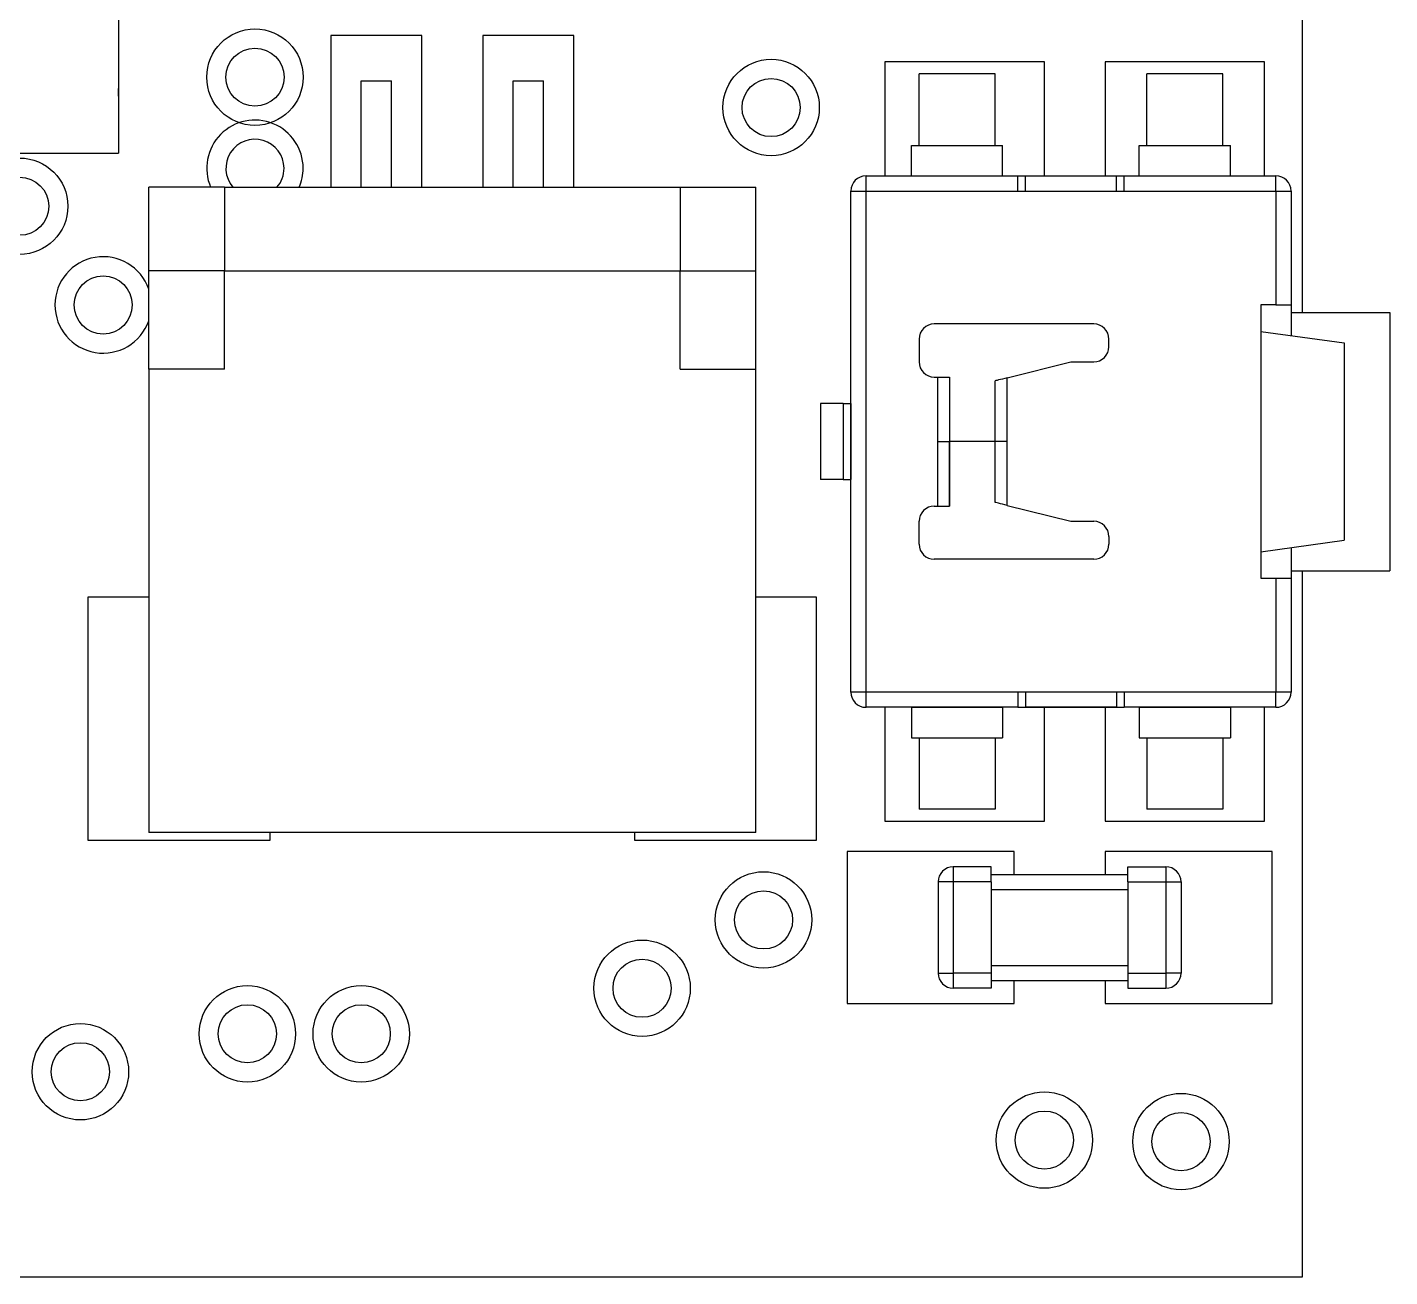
# Model space of a CAD drawing. Extents: x 87.1 to 184.1, y 90 to 128.
# Drawn here: x 109.54 to 118.52, y 95.44 to 103.66 of the extents above; entities that cross this region are included whole.
import ezdxf

# ---------------------------------------------------------------- set-up
doc = ezdxf.new("R2010")
doc.units = 0
doc.layers.add('View005', color=7, linetype='CONTINUOUS')

msp = doc.modelspace()

# ---------------------------------------------------------------- linework, layer by layer
at = {"layer": 'View005'}
for p, q in [((117.942, 101.785), (117.942, 107.085)), ((110.142, 104.135), (110.142, 102.835)), ((110.142, 104.135), (110.142, 102.835)), ((112.142, 103.61), (111.542, 103.61)), ((111.542, 103.61), (111.542, 102.61)), ((112.142, 103.61), (111.542, 103.61)), ((111.542, 103.61), (111.542, 102.61)), ((112.142, 102.61), (112.142, 103.61)), ((112.142, 102.61), (112.142, 103.61)), ((113.142, 103.61), (112.542, 103.61)), ((112.542, 103.61), (112.542, 102.61)), ((113.142, 103.61), (112.542, 103.61)), ((112.542, 103.61), (112.542, 102.61)), ((113.142, 102.61), (113.142, 103.61)), ((113.142, 102.61), (113.142, 103.61)), ((116.242, 103.435), (115.192, 103.435)), ((115.192, 103.435), (115.192, 102.685)), ((116.242, 103.435), (115.192, 103.435)), ((115.192, 103.435), (115.192, 102.685)), ((116.242, 102.685), (116.242, 103.435)), ((116.242, 102.685), (116.242, 103.435)), ((117.692, 103.435), (116.642, 103.435)), ((116.642, 103.435), (116.642, 102.685)), ((117.692, 103.435), (116.642, 103.435)), ((116.642, 103.435), (116.642, 102.685)), ((117.692, 102.685), (117.692, 103.435)), ((117.692, 102.685), (117.692, 103.435)), ((111.742, 103.31), (111.942, 103.31)), ((111.742, 102.61), (111.742, 103.31)), ((111.742, 103.31), (111.942, 103.31)), ((111.742, 102.61), (111.742, 103.31)), ((111.942, 102.61), (111.942, 103.31)), ((111.942, 102.61), (111.942, 103.31)), ((112.742, 103.31), (112.942, 103.31)), ((112.742, 102.61), (112.742, 103.31)), ((112.742, 103.31), (112.942, 103.31)), ((112.742, 102.61), (112.742, 103.31)), ((112.942, 102.61), (112.942, 103.31)), ((112.942, 102.61), (112.942, 103.31)), ((115.917, 103.356), (115.417, 103.356)), ((115.417, 102.885), (115.417, 103.356)), ((115.917, 103.356), (115.417, 103.356)), ((115.417, 102.885), (115.417, 103.356)), ((115.917, 102.885), (115.917, 103.356)), ((115.917, 102.885), (115.917, 103.356)), ((117.417, 103.356), (116.917, 103.356)), ((116.917, 102.885), (116.917, 103.356)), ((117.417, 103.356), (116.917, 103.356)), ((116.917, 102.885), (116.917, 103.356)), ((117.417, 102.885), (117.417, 103.356)), ((117.417, 102.885), (117.417, 103.356)), ((115.367, 102.685), (115.367, 102.885)), ((115.367, 102.885), (115.417, 102.885)), ((115.367, 102.685), (115.367, 102.885)), ((115.367, 102.885), (115.417, 102.885)), ((115.417, 102.885), (115.917, 102.885)), ((115.417, 102.885), (115.917, 102.885)), ((115.917, 102.885), (115.967, 102.885)), ((115.917, 102.885), (115.967, 102.885)), ((115.967, 102.685), (115.967, 102.885)), ((115.967, 102.685), (115.967, 102.885)), ((116.867, 102.685), (116.867, 102.885)), ((116.867, 102.885), (116.917, 102.885)), ((116.867, 102.685), (116.867, 102.885)), ((116.867, 102.885), (116.917, 102.885)), ((116.917, 102.885), (117.417, 102.885)), ((116.917, 102.885), (117.417, 102.885)), ((117.417, 102.885), (117.467, 102.885)), ((117.417, 102.885), (117.467, 102.885)), ((117.467, 102.685), (117.467, 102.885)), ((117.467, 102.685), (117.467, 102.885)), ((99.9423, 102.835), (110.142, 102.835)), ((99.9423, 102.835), (110.142, 102.835)), ((115.067, 102.685), (116.067, 102.685)), ((115.067, 102.685), (116.067, 102.685)), ((116.067, 102.685), (116.117, 102.685)), ((116.067, 102.685), (116.117, 102.685)), ((116.117, 102.685), (116.717, 102.685)), ((116.117, 102.685), (116.717, 102.685)), ((116.717, 102.685), (116.767, 102.685)), ((116.717, 102.685), (116.767, 102.685)), ((116.767, 102.685), (117.767, 102.685)), ((116.767, 102.685), (117.767, 102.685)), ((110.342, 102.06), (110.342, 102.61)), ((110.842, 102.61), (110.342, 102.61)), ((110.342, 102.06), (110.342, 102.61)), ((110.842, 102.61), (110.342, 102.61)), ((110.842, 102.61), (113.842, 102.61)), ((110.842, 102.61), (110.842, 102.06)), ((110.842, 102.61), (113.842, 102.61)), ((110.842, 102.61), (110.842, 102.06)), ((113.842, 102.61), (114.342, 102.61)), ((113.842, 102.61), (113.842, 102.06)), ((113.842, 102.61), (114.342, 102.61)), ((113.842, 102.61), (113.842, 102.06)), ((114.342, 102.06), (114.342, 102.61)), ((114.342, 102.06), (114.342, 102.61)), ((114.967, 99.285), (114.967, 102.585)), ((114.967, 99.285), (114.967, 102.585)), ((115.067, 99.285), (115.067, 102.585)), ((115.067, 102.585), (116.067, 102.585)), ((115.067, 99.285), (115.067, 102.585)), ((115.067, 102.585), (116.067, 102.585)), ((116.067, 102.585), (116.117, 102.585)), ((116.067, 102.585), (116.117, 102.585)), ((116.117, 102.585), (116.717, 102.585)), ((116.117, 102.585), (116.717, 102.585)), ((116.717, 102.585), (116.767, 102.585)), ((116.717, 102.585), (116.767, 102.585)), ((116.767, 102.585), (117.767, 102.585)), ((116.767, 102.585), (117.767, 102.585)), ((117.767, 102.585), (117.767, 101.835)), ((117.767, 102.585), (117.767, 101.835)), ((117.867, 102.585), (117.867, 101.835)), ((117.867, 102.585), (117.867, 101.835)), ((110.342, 101.411), (110.342, 102.06)), ((110.842, 102.06), (110.342, 102.06)), ((110.342, 101.411), (110.342, 102.06)), ((110.842, 102.06), (110.342, 102.06)), ((110.842, 102.06), (113.842, 102.06)), ((110.842, 101.411), (110.842, 102.06)), ((110.842, 102.06), (113.842, 102.06)), ((110.842, 101.411), (110.842, 102.06)), ((113.842, 101.411), (113.842, 102.06)), ((113.842, 102.06), (114.342, 102.06)), ((113.842, 101.411), (113.842, 102.06)), ((113.842, 102.06), (114.342, 102.06)), ((114.342, 101.411), (114.342, 102.06)), ((114.342, 101.411), (114.342, 102.06)), ((117.767, 101.835), (117.667, 101.835)), ((117.667, 101.835), (117.667, 101.66)), ((117.767, 101.835), (117.667, 101.835)), ((117.667, 101.835), (117.667, 101.66)), ((117.867, 101.835), (117.867, 101.785)), ((117.867, 101.835), (117.867, 101.785)), ((117.867, 101.785), (118.517, 101.785)), ((117.867, 101.785), (118.517, 101.785)), ((117.867, 101.785), (117.867, 101.633)), ((117.867, 101.785), (117.867, 101.633)), ((118.517, 101.785), (118.517, 100.085)), ((118.517, 101.785), (118.517, 100.085)), ((115.617, 101.71), (115.517, 101.71)), ((115.617, 101.71), (115.517, 101.71)), ((116.567, 101.71), (115.617, 101.71)), ((116.567, 101.71), (115.617, 101.71)), ((115.417, 101.61), (115.417, 101.46)), ((115.417, 101.61), (115.417, 101.46)), ((116.667, 101.56), (116.667, 101.61)), ((116.667, 101.56), (116.667, 101.61)), ((117.667, 101.66), (118.217, 101.585)), ((117.667, 101.66), (118.217, 101.585)), ((117.667, 101.66), (117.667, 100.21)), ((117.667, 101.66), (117.667, 100.21)), ((118.217, 101.585), (118.217, 100.285)), ((118.217, 101.585), (118.217, 100.285)), ((115.997, 101.355), (116.417, 101.46)), ((115.997, 101.355), (116.417, 101.46)), ((116.417, 101.46), (116.567, 101.46)), ((116.417, 101.46), (116.567, 101.46)), ((110.842, 101.411), (110.342, 101.411)), ((110.342, 101.411), (110.342, 98.36)), ((110.842, 101.411), (110.342, 101.411)), ((110.342, 101.411), (110.342, 98.36)), ((113.842, 101.411), (114.342, 101.411)), ((113.842, 101.411), (114.342, 101.411)), ((114.342, 98.36), (114.342, 101.411)), ((114.342, 98.36), (114.342, 101.411)), ((115.517, 101.36), (115.537, 101.36)), ((115.517, 101.36), (115.537, 101.36)), ((115.537, 101.36), (115.537, 100.935)), ((115.537, 101.36), (115.537, 100.935)), ((115.617, 101.36), (115.617, 100.935)), ((115.617, 101.36), (115.617, 100.935)), ((115.617, 101.36), (115.617, 100.935)), ((115.617, 101.36), (115.617, 100.935)), ((115.917, 100.935), (115.917, 101.335)), ((115.917, 100.935), (115.917, 101.335)), ((115.997, 100.935), (115.997, 101.355)), ((115.997, 100.935), (115.997, 101.355)), ((114.767, 101.185), (114.767, 100.685)), ((114.767, 101.185), (114.767, 100.685)), ((114.917, 101.185), (114.967, 101.185)), ((114.917, 101.185), (114.967, 101.185)), ((114.917, 101.185), (114.917, 100.685)), ((114.917, 101.185), (114.917, 100.685)), ((114.967, 101.185), (114.967, 100.685)), ((114.967, 101.185), (114.967, 100.685)), ((115.537, 100.935), (115.537, 100.51)), ((115.537, 100.935), (115.537, 100.51)), ((115.617, 100.935), (115.617, 100.51)), ((115.617, 100.51), (115.617, 100.935)), ((115.617, 100.935), (115.617, 100.51)), ((115.617, 100.51), (115.617, 100.935)), ((115.917, 100.935), (115.617, 100.935)), ((115.917, 100.935), (115.617, 100.935)), ((115.917, 100.535), (115.917, 100.935)), ((115.917, 100.535), (115.917, 100.935)), ((115.997, 100.515), (115.997, 100.935)), ((115.997, 100.515), (115.997, 100.935)), ((114.917, 100.685), (114.967, 100.685)), ((114.917, 100.685), (114.967, 100.685)), ((115.517, 100.51), (115.537, 100.51)), ((115.517, 100.51), (115.537, 100.51)), ((115.997, 100.515), (116.417, 100.41)), ((115.997, 100.515), (116.417, 100.41)), ((115.417, 100.26), (115.417, 100.41)), ((115.417, 100.26), (115.417, 100.41)), ((116.417, 100.41), (116.567, 100.41)), ((116.417, 100.41), (116.567, 100.41)), ((116.667, 100.31), (116.667, 100.26)), ((116.667, 100.31), (116.667, 100.26)), ((117.667, 100.21), (118.217, 100.285)), ((117.667, 100.21), (118.217, 100.285)), ((117.667, 100.21), (117.667, 100.035)), ((117.667, 100.21), (117.667, 100.035)), ((117.867, 100.237), (117.867, 100.085)), ((117.867, 100.237), (117.867, 100.085)), ((115.617, 100.16), (115.517, 100.16)), ((115.617, 100.16), (115.517, 100.16)), ((116.567, 100.16), (115.617, 100.16)), ((116.567, 100.16), (115.617, 100.16)), ((117.867, 100.085), (117.867, 100.035)), ((117.867, 100.085), (118.517, 100.085)), ((117.867, 100.085), (117.867, 100.035)), ((117.867, 100.085), (118.517, 100.085)), ((117.942, 95.435), (117.942, 100.085)), ((117.667, 100.035), (117.767, 100.035)), ((117.667, 100.035), (117.767, 100.035)), ((117.767, 100.035), (117.767, 99.285)), ((117.767, 100.035), (117.767, 99.285)), ((117.867, 100.035), (117.867, 99.285)), ((117.867, 100.035), (117.867, 99.285)), ((110.342, 99.91), (109.942, 99.91)), ((109.942, 99.91), (109.942, 98.31)), ((110.342, 99.91), (109.942, 99.91)), ((109.942, 99.91), (109.942, 98.31)), ((114.742, 99.91), (114.342, 99.91)), ((114.742, 99.91), (114.342, 99.91)), ((114.742, 98.31), (114.742, 99.91)), ((114.742, 98.31), (114.742, 99.91)), ((116.067, 99.285), (115.067, 99.285)), ((116.067, 99.285), (115.067, 99.285)), ((116.117, 99.285), (116.067, 99.285)), ((116.117, 99.285), (116.067, 99.285)), ((116.717, 99.285), (116.117, 99.285)), ((116.717, 99.285), (116.117, 99.285)), ((116.767, 99.285), (116.717, 99.285)), ((116.767, 99.285), (116.717, 99.285)), ((117.767, 99.285), (116.767, 99.285)), ((117.767, 99.285), (116.767, 99.285)), ((116.067, 99.185), (115.067, 99.185)), ((116.067, 99.185), (115.067, 99.185)), ((115.192, 99.185), (115.192, 98.435)), ((115.192, 99.185), (115.192, 98.435)), ((115.367, 99.185), (115.967, 99.185)), ((115.367, 99.185), (115.367, 98.985)), ((115.367, 99.185), (115.967, 99.185)), ((115.367, 99.185), (115.367, 98.985)), ((115.967, 99.185), (115.967, 98.985)), ((115.967, 99.185), (115.967, 98.985)), ((116.067, 99.185), (116.767, 99.185)), ((116.067, 99.185), (116.767, 99.185)), ((116.717, 99.185), (116.117, 99.185)), ((116.717, 99.185), (116.117, 99.185)), ((116.242, 98.435), (116.242, 99.185)), ((116.242, 98.435), (116.242, 99.185)), ((116.642, 99.185), (116.642, 98.435)), ((116.642, 99.185), (116.642, 98.435)), ((117.767, 99.185), (116.767, 99.185)), ((117.767, 99.185), (116.767, 99.185)), ((116.867, 99.185), (117.467, 99.185)), ((116.867, 99.185), (116.867, 98.985)), ((116.867, 99.185), (117.467, 99.185)), ((116.867, 99.185), (116.867, 98.985)), ((117.467, 99.185), (117.467, 98.985)), ((117.467, 99.185), (117.467, 98.985)), ((117.692, 98.435), (117.692, 99.185)), ((117.692, 98.435), (117.692, 99.185)), ((115.367, 98.985), (115.417, 98.985)), ((115.367, 98.985), (115.417, 98.985)), ((115.417, 98.985), (115.417, 98.5136)), ((115.417, 98.985), (115.417, 98.5136)), ((115.417, 98.985), (115.917, 98.985)), ((115.417, 98.985), (115.917, 98.985)), ((115.917, 98.985), (115.967, 98.985)), ((115.917, 98.985), (115.917, 98.5136)), ((115.917, 98.985), (115.967, 98.985)), ((115.917, 98.985), (115.917, 98.5136)), ((116.867, 98.985), (116.917, 98.985)), ((116.867, 98.985), (116.917, 98.985)), ((116.917, 98.985), (116.917, 98.5136)), ((116.917, 98.985), (116.917, 98.5136)), ((116.917, 98.985), (117.417, 98.985)), ((116.917, 98.985), (117.417, 98.985)), ((117.417, 98.985), (117.467, 98.985)), ((117.417, 98.985), (117.417, 98.5136)), ((117.417, 98.985), (117.467, 98.985)), ((117.417, 98.985), (117.417, 98.5136)), ((115.917, 98.5136), (115.417, 98.5136)), ((115.917, 98.5136), (115.417, 98.5136)), ((117.417, 98.5136), (116.917, 98.5136)), ((117.417, 98.5136), (116.917, 98.5136)), ((115.192, 98.435), (116.242, 98.435)), ((115.192, 98.435), (116.242, 98.435)), ((116.642, 98.435), (117.692, 98.435)), ((116.642, 98.435), (117.692, 98.435)), ((109.942, 98.31), (111.142, 98.31)), ((109.942, 98.31), (111.142, 98.31)), ((114.342, 98.36), (110.342, 98.36)), ((114.342, 98.36), (110.342, 98.36)), ((111.142, 98.31), (111.142, 98.36)), ((111.142, 98.31), (111.142, 98.36)), ((113.542, 98.36), (113.542, 98.31)), ((113.542, 98.36), (113.542, 98.31)), ((113.542, 98.31), (114.742, 98.31)), ((113.542, 98.31), (114.742, 98.31)), ((116.042, 98.235), (114.942, 98.235)), ((114.942, 98.235), (114.942, 97.235)), ((116.042, 98.235), (114.942, 98.235)), ((114.942, 98.235), (114.942, 97.235)), ((116.042, 98.085), (116.042, 98.235)), ((116.042, 98.085), (116.042, 98.235)), ((117.742, 98.235), (116.642, 98.235)), ((116.642, 98.235), (116.642, 98.085)), ((117.742, 98.235), (116.642, 98.235)), ((116.642, 98.235), (116.642, 98.085)), ((117.742, 97.235), (117.742, 98.235)), ((117.742, 97.235), (117.742, 98.235)), ((115.892, 98.135), (115.642, 98.135)), ((115.892, 98.135), (115.642, 98.135)), ((115.892, 98.135), (115.642, 98.135)), ((115.892, 98.135), (115.642, 98.135)), ((115.892, 98.135), (115.642, 98.135)), ((115.892, 98.135), (115.642, 98.135)), ((116.792, 98.135), (117.042, 98.135)), ((116.792, 98.135), (117.042, 98.135)), ((116.792, 98.135), (117.042, 98.135)), ((116.792, 98.135), (117.042, 98.135)), ((116.792, 98.135), (117.042, 98.135)), ((116.792, 98.135), (117.042, 98.135)), ((116.792, 98.135), (117.042, 98.135)), ((116.792, 98.135), (117.042, 98.135)), ((116.792, 98.135), (117.042, 98.135)), ((116.792, 98.135), (117.042, 98.135)), ((116.792, 98.135), (117.042, 98.135)), ((116.792, 98.135), (117.042, 98.135)), ((115.542, 98.035), (115.542, 97.435)), ((115.542, 98.035), (115.542, 97.435)), ((115.542, 98.035), (115.542, 97.435)), ((115.542, 98.035), (115.542, 97.435)), ((115.542, 98.035), (115.542, 97.435)), ((115.542, 98.035), (115.542, 97.435)), ((115.892, 98.035), (115.642, 98.035)), ((115.642, 98.035), (115.642, 97.435)), ((115.892, 98.035), (115.642, 98.035)), ((115.642, 98.035), (115.642, 97.435)), ((115.892, 98.035), (115.642, 98.035)), ((115.642, 98.035), (115.642, 97.435)), ((115.892, 98.035), (115.642, 98.035)), ((115.642, 98.035), (115.642, 97.435)), ((115.892, 98.035), (115.642, 98.035)), ((115.642, 98.035), (115.642, 97.435)), ((115.892, 98.035), (115.642, 98.035)), ((115.642, 98.035), (115.642, 97.435)), ((115.892, 98.085), (116.792, 98.085)), ((115.892, 98.085), (116.792, 98.085)), ((115.892, 98.035), (115.892, 97.435)), ((115.892, 98.035), (115.892, 97.435)), ((115.892, 98.035), (115.892, 97.435)), ((115.892, 98.035), (115.892, 97.435)), ((115.892, 98.035), (115.892, 97.435)), ((115.892, 98.035), (115.892, 97.435)), ((116.792, 98.035), (116.792, 97.435)), ((116.792, 98.035), (116.792, 97.435)), ((116.792, 98.035), (116.792, 97.435)), ((116.792, 98.035), (117.042, 98.035)), ((116.792, 98.035), (116.792, 97.435)), ((116.792, 98.035), (117.042, 98.035)), ((116.792, 98.035), (116.792, 97.435)), ((116.792, 98.035), (117.042, 98.035)), ((116.792, 98.035), (116.792, 97.435)), ((116.792, 98.035), (117.042, 98.035)), ((116.792, 98.035), (117.042, 98.035)), ((116.792, 98.035), (117.042, 98.035)), ((117.042, 98.035), (117.042, 97.435)), ((117.042, 98.035), (117.042, 97.435)), ((117.042, 98.035), (117.042, 97.435)), ((117.042, 98.035), (117.042, 97.435)), ((117.042, 98.035), (117.042, 97.435)), ((117.042, 98.035), (117.042, 97.435)), ((117.142, 98.035), (117.142, 97.435)), ((117.142, 98.035), (117.142, 97.435)), ((117.142, 98.035), (117.142, 97.435)), ((117.142, 98.035), (117.142, 97.435)), ((117.142, 98.035), (117.142, 97.435)), ((117.142, 98.035), (117.142, 97.435)), ((115.892, 97.985), (116.792, 97.985)), ((115.892, 97.985), (116.792, 97.985)), ((115.892, 97.485), (116.792, 97.485)), ((115.892, 97.485), (116.792, 97.485)), ((115.892, 97.435), (115.642, 97.435)), ((115.892, 97.435), (115.642, 97.435)), ((115.892, 97.435), (115.642, 97.435)), ((115.892, 97.435), (115.642, 97.435)), ((115.892, 97.435), (115.642, 97.435)), ((115.892, 97.435), (115.642, 97.435)), ((115.892, 97.385), (116.792, 97.385)), ((115.892, 97.385), (116.792, 97.385)), ((116.042, 97.235), (116.042, 97.385)), ((116.042, 97.235), (116.042, 97.385)), ((116.642, 97.385), (116.642, 97.235)), ((116.642, 97.385), (116.642, 97.235)), ((116.792, 97.435), (117.042, 97.435)), ((116.792, 97.435), (117.042, 97.435)), ((116.792, 97.435), (117.042, 97.435)), ((116.792, 97.435), (117.042, 97.435)), ((116.792, 97.435), (117.042, 97.435)), ((116.792, 97.435), (117.042, 97.435)), ((115.892, 97.335), (115.642, 97.335)), ((115.892, 97.335), (115.642, 97.335)), ((115.892, 97.335), (115.642, 97.335)), ((115.892, 97.335), (115.642, 97.335)), ((115.892, 97.335), (115.642, 97.335)), ((115.892, 97.335), (115.642, 97.335)), ((116.792, 97.335), (117.042, 97.335)), ((116.792, 97.335), (117.042, 97.335)), ((116.792, 97.335), (117.042, 97.335)), ((116.792, 97.335), (117.042, 97.335)), ((116.792, 97.335), (117.042, 97.335)), ((116.792, 97.335), (117.042, 97.335)), ((116.792, 97.335), (117.042, 97.335)), ((116.792, 97.335), (117.042, 97.335)), ((116.792, 97.335), (117.042, 97.335)), ((116.792, 97.335), (117.042, 97.335)), ((116.792, 97.335), (117.042, 97.335)), ((116.792, 97.335), (117.042, 97.335)), ((114.942, 97.235), (116.042, 97.235)), ((114.942, 97.235), (116.042, 97.235)), ((116.642, 97.235), (117.742, 97.235)), ((116.642, 97.235), (117.742, 97.235)), ((102.892, 95.435), (117.942, 95.435))]:
    msp.add_line(p, q, dxfattribs=at)
for centre, radius in [((111.042, 103.335), 0.3175), ((111.042, 103.335), 0.3175), ((111.042, 103.335), 0.1915), ((111.042, 103.335), 0.1915), ((114.442, 103.135), 0.3175), ((114.442, 103.135), 0.3175), ((114.442, 103.135), 0.1915), ((114.442, 103.135), 0.1915), ((109.492, 102.485), 0.3175), ((109.492, 102.485), 0.3175), ((109.492, 102.485), 0.1915), ((109.492, 102.485), 0.1915), ((110.042, 101.835), 0.1915), ((110.042, 101.835), 0.1915), ((114.392, 97.785), 0.3175), ((114.392, 97.785), 0.3175), ((114.392, 97.785), 0.1915), ((114.392, 97.785), 0.1915), ((113.592, 97.335), 0.3175), ((113.592, 97.335), 0.3175), ((113.592, 97.335), 0.1915), ((113.592, 97.335), 0.1915), ((110.992, 97.035), 0.3175), ((110.992, 97.035), 0.3175), ((111.742, 97.035), 0.3175), ((111.742, 97.035), 0.3175), ((110.992, 97.035), 0.1915), ((110.992, 97.035), 0.1915), ((111.742, 97.035), 0.1915), ((111.742, 97.035), 0.1915), ((109.892, 96.785), 0.3175), ((109.892, 96.785), 0.3175), ((109.892, 96.785), 0.1915), ((109.892, 96.785), 0.1915), ((116.242, 96.335), 0.3175), ((116.242, 96.335), 0.3175), ((117.142, 96.325), 0.3175), ((117.142, 96.325), 0.3175), ((116.242, 96.335), 0.1915), ((116.242, 96.335), 0.1915), ((117.142, 96.325), 0.1915), ((117.142, 96.325), 0.1915)]:
    msp.add_circle(centre, radius, dxfattribs=at)
for centre, radius, start, end in [((109.842, 103.235), 0.301, 0, 4.6717), ((109.842, 103.235), 0.301, -4.6717, 0), ((111.042, 102.735), 0.3175, 0, -156.815), ((111.042, 102.735), 0.3175, 0, -156.815), ((111.042, 102.735), 0.1915, 0, -139.251), ((111.042, 102.735), 0.1915, 0, -139.251), ((111.042, 102.735), 0.1915, -40.7486, 0), ((111.042, 102.735), 0.1915, -40.7486, 0), ((111.042, 102.735), 0.3175, -23.185, 0), ((111.042, 102.735), 0.3175, -23.185, 0), ((115.067, 102.585), 0.1, 90, 180), ((115.067, 102.585), 0.1, 90, 180), ((117.767, 102.585), 0.1, 0, 90), ((117.767, 102.585), 0.1, 0, 90), ((110.042, 101.835), 0.3175, 19.1117, -19.1117), ((110.042, 101.835), 0.3175, 19.1117, -19.1117), ((115.517, 101.61), 0.1, 90, 180), ((115.517, 101.61), 0.1, 90, 180), ((116.567, 101.61), 0.1, 0, 90), ((116.567, 101.61), 0.1, 0, 90), ((116.567, 101.56), 0.1, -90, 0), ((116.567, 101.56), 0.1, -90, 0), ((115.517, 101.46), 0.1, 180, -90), ((115.517, 101.46), 0.1, 180, -90), ((115.517, 100.41), 0.1, 90, 180), ((115.517, 100.41), 0.1, 90, 180), ((116.567, 100.31), 0.1, 0, 90), ((116.567, 100.31), 0.1, 0, 90), ((115.517, 100.26), 0.1, 180, -90), ((115.517, 100.26), 0.1, 180, -90), ((116.567, 100.26), 0.1, -90, 0), ((116.567, 100.26), 0.1, -90, 0), ((115.067, 99.285), 0.1, 180, -90), ((115.067, 99.285), 0.1, 180, -90), ((115.067, 99.285), 0.1, 180, -90), ((115.067, 99.285), 0.1, 180, -90), ((117.767, 99.285), 0.1, -90, 0), ((117.767, 99.285), 0.1, -90, 0), ((117.767, 99.285), 0.1, -90, 0), ((117.767, 99.285), 0.1, -90, 0), ((115.642, 98.035), 0.1, 90, 180), ((115.642, 98.035), 0.1, 90, 180), ((115.642, 98.035), 0.1, 90, 180), ((115.642, 98.035), 0.1, 90, 180), ((115.642, 98.035), 0.1, 90, -180), ((115.642, 98.035), 0.1, 90, -180), ((115.642, 98.035), 0.1, 90, -180), ((115.642, 98.035), 0.1, 90, -180), ((115.642, 98.035), 0.1, 90, 180), ((115.642, 98.035), 0.1, 90, 180), ((117.042, 98.035), 0.1, 0, 90), ((117.042, 98.035), 0.1, 0, 90), ((117.042, 98.035), 0.1, 0, 90), ((117.042, 98.035), 0.1, 0, 90), ((117.042, 98.035), 0.1, 0, 90), ((117.042, 98.035), 0.1, 0, 90), ((117.042, 98.035), 0.1, 0, 90), ((117.042, 98.035), 0.1, 0, 90), ((117.042, 98.035), 0.1, 0, 90), ((117.042, 98.035), 0.1, 0, 90), ((115.642, 97.435), 0.1, 180, -90), ((115.642, 97.435), 0.1, 180, -90), ((115.642, 97.435), 0.1, 180, -90), ((115.642, 97.435), 0.1, 180, -90), ((115.642, 97.435), 0.1, -180, -90), ((115.642, 97.435), 0.1, -180, -90), ((115.642, 97.435), 0.1, -180, -90), ((115.642, 97.435), 0.1, -180, -90), ((115.642, 97.435), 0.1, 180, -90), ((115.642, 97.435), 0.1, 180, -90), ((117.042, 97.435), 0.1, -90, 0), ((117.042, 97.435), 0.1, -90, 0), ((117.042, 97.435), 0.1, -90, 0), ((117.042, 97.435), 0.1, -90, 0), ((117.042, 97.435), 0.1, -90, 0), ((117.042, 97.435), 0.1, -90, 0)]:
    msp.add_arc(centre, radius, start, end, dxfattribs=at)
for points in [[(115.067, 102.585), (115.067, 102.638), (115.067, 102.686), (115.067, 102.685)], [(115.067, 102.585), (115.067, 102.638), (115.067, 102.686), (115.067, 102.685)], [(116.067, 102.585), (116.067, 102.638), (116.067, 102.686), (116.067, 102.685)], [(116.067, 102.585), (116.067, 102.638), (116.067, 102.686), (116.067, 102.685)], [(116.117, 102.585), (116.117, 102.638), (116.117, 102.686), (116.117, 102.685)], [(116.117, 102.585), (116.117, 102.638), (116.117, 102.686), (116.117, 102.685)], [(116.717, 102.585), (116.717, 102.638), (116.717, 102.686), (116.717, 102.685)], [(116.717, 102.585), (116.717, 102.638), (116.717, 102.686), (116.717, 102.685)], [(116.767, 102.585), (116.767, 102.638), (116.767, 102.686), (116.767, 102.685)], [(116.767, 102.585), (116.767, 102.638), (116.767, 102.686), (116.767, 102.685)], [(117.767, 102.585), (117.767, 102.638), (117.767, 102.686), (117.767, 102.685)], [(117.767, 102.585), (117.767, 102.638), (117.767, 102.686), (117.767, 102.685)], [(114.967, 102.585), (114.966, 102.585), (115.014, 102.585), (115.067, 102.585)], [(114.967, 102.585), (114.966, 102.585), (115.014, 102.585), (115.067, 102.585)], [(117.767, 102.585), (117.821, 102.585), (117.868, 102.585), (117.867, 102.585)], [(117.767, 102.585), (117.821, 102.585), (117.868, 102.585), (117.867, 102.585)], [(117.767, 101.835), (117.821, 101.835), (117.868, 101.835), (117.867, 101.835)], [(117.767, 101.835), (117.821, 101.835), (117.868, 101.835), (117.867, 101.835)], [(115.537, 101.36), (115.58, 101.36), (115.618, 101.36), (115.617, 101.36)], [(115.537, 101.36), (115.58, 101.36), (115.618, 101.36), (115.617, 101.36)], [(115.997, 101.355), (115.954, 101.344), (115.916, 101.335), (115.917, 101.335)], [(115.997, 101.355), (115.954, 101.344), (115.916, 101.335), (115.917, 101.335)], [(114.917, 101.185), (114.837, 101.185), (114.766, 101.185), (114.767, 101.185)], [(114.917, 101.185), (114.837, 101.185), (114.766, 101.185), (114.767, 101.185)], [(115.537, 100.935), (115.58, 100.935), (115.618, 100.935), (115.617, 100.935)], [(115.537, 100.935), (115.58, 100.935), (115.618, 100.935), (115.617, 100.935)], [(115.997, 100.935), (115.954, 100.935), (115.916, 100.935), (115.917, 100.935)], [(115.997, 100.935), (115.954, 100.935), (115.916, 100.935), (115.917, 100.935)], [(114.917, 100.685), (114.837, 100.685), (114.766, 100.685), (114.767, 100.685)], [(114.917, 100.685), (114.837, 100.685), (114.766, 100.685), (114.767, 100.685)], [(115.997, 100.515), (115.954, 100.526), (115.916, 100.535), (115.917, 100.535)], [(115.997, 100.515), (115.954, 100.526), (115.916, 100.535), (115.917, 100.535)], [(115.537, 100.51), (115.58, 100.51), (115.618, 100.51), (115.617, 100.51)], [(115.537, 100.51), (115.58, 100.51), (115.618, 100.51), (115.617, 100.51)], [(117.767, 100.035), (117.821, 100.035), (117.868, 100.035), (117.867, 100.035)], [(117.767, 100.035), (117.821, 100.035), (117.868, 100.035), (117.867, 100.035)], [(115.067, 99.285), (115.014, 99.285), (114.966, 99.285), (114.967, 99.285)], [(115.067, 99.285), (115.014, 99.285), (114.966, 99.285), (114.967, 99.285)], [(115.067, 99.185), (115.067, 99.1839), (115.067, 99.2316), (115.067, 99.285)], [(115.067, 99.185), (115.067, 99.1839), (115.067, 99.2316), (115.067, 99.285)], [(116.067, 99.285), (116.067, 99.2316), (116.067, 99.1839), (116.067, 99.185)], [(116.067, 99.285), (116.067, 99.2316), (116.067, 99.1839), (116.067, 99.185)], [(116.117, 99.285), (116.117, 99.2316), (116.117, 99.1839), (116.117, 99.185)], [(116.117, 99.285), (116.117, 99.2316), (116.117, 99.1839), (116.117, 99.185)], [(116.717, 99.285), (116.717, 99.2316), (116.717, 99.1839), (116.717, 99.185)], [(116.717, 99.285), (116.717, 99.2316), (116.717, 99.1839), (116.717, 99.185)], [(116.767, 99.285), (116.767, 99.2316), (116.767, 99.1839), (116.767, 99.185)], [(116.767, 99.285), (116.767, 99.2316), (116.767, 99.1839), (116.767, 99.185)], [(117.867, 99.285), (117.868, 99.285), (117.821, 99.285), (117.767, 99.285)], [(117.767, 99.185), (117.767, 99.1839), (117.767, 99.2316), (117.767, 99.285)], [(117.867, 99.285), (117.868, 99.285), (117.821, 99.285), (117.767, 99.285)], [(117.767, 99.185), (117.767, 99.1839), (117.767, 99.2316), (117.767, 99.285)], [(116.317, 99.185), (116.21, 99.185), (116.115, 99.185), (116.117, 99.185)], [(116.317, 99.185), (116.21, 99.185), (116.115, 99.185), (116.117, 99.185)], [(116.717, 99.185), (116.719, 99.185), (116.624, 99.185), (116.517, 99.185)], [(116.717, 99.185), (116.719, 99.185), (116.624, 99.185), (116.517, 99.185)], [(115.642, 98.135), (115.642, 98.1361), (115.642, 98.0885), (115.642, 98.035)], [(115.642, 98.135), (115.642, 98.1361), (115.642, 98.0885), (115.642, 98.035)], [(115.642, 98.135), (115.642, 98.1361), (115.642, 98.0885), (115.642, 98.035)], [(115.642, 98.135), (115.642, 98.1361), (115.642, 98.0885), (115.642, 98.035)], [(115.642, 98.135), (115.642, 98.1361), (115.642, 98.0885), (115.642, 98.035)], [(115.642, 98.135), (115.642, 98.1361), (115.642, 98.0885), (115.642, 98.035)], [(115.892, 98.035), (115.892, 98.0885), (115.892, 98.1361), (115.892, 98.135)], [(115.892, 98.035), (115.892, 98.0885), (115.892, 98.1361), (115.892, 98.135)], [(115.892, 98.035), (115.892, 98.0885), (115.892, 98.1361), (115.892, 98.135)], [(115.892, 98.035), (115.892, 98.0885), (115.892, 98.1361), (115.892, 98.135)], [(115.892, 98.035), (115.892, 98.0885), (115.892, 98.1361), (115.892, 98.135)], [(115.892, 98.035), (115.892, 98.0885), (115.892, 98.1361), (115.892, 98.135)], [(116.792, 98.035), (116.792, 98.0885), (116.792, 98.1361), (116.792, 98.135)], [(116.792, 98.035), (116.792, 98.0885), (116.792, 98.1361), (116.792, 98.135)], [(116.792, 98.035), (116.792, 98.0885), (116.792, 98.1361), (116.792, 98.135)], [(116.792, 98.035), (116.792, 98.0885), (116.792, 98.1361), (116.792, 98.135)], [(116.792, 98.035), (116.792, 98.0885), (116.792, 98.1361), (116.792, 98.135)], [(116.792, 98.035), (116.792, 98.0885), (116.792, 98.1361), (116.792, 98.135)], [(117.042, 98.135), (117.042, 98.1361), (117.042, 98.0885), (117.042, 98.035)], [(117.042, 98.135), (117.042, 98.1361), (117.042, 98.0885), (117.042, 98.035)], [(117.042, 98.135), (117.042, 98.1361), (117.042, 98.0885), (117.042, 98.035)], [(117.042, 98.135), (117.042, 98.1361), (117.042, 98.0885), (117.042, 98.035)], [(117.042, 98.135), (117.042, 98.1361), (117.042, 98.0885), (117.042, 98.035)], [(117.042, 98.135), (117.042, 98.1361), (117.042, 98.0885), (117.042, 98.035)], [(115.642, 98.035), (115.589, 98.035), (115.541, 98.035), (115.542, 98.035)], [(115.642, 98.035), (115.589, 98.035), (115.541, 98.035), (115.542, 98.035)], [(115.642, 98.035), (115.589, 98.035), (115.541, 98.035), (115.542, 98.035)], [(115.642, 98.035), (115.589, 98.035), (115.541, 98.035), (115.542, 98.035)], [(115.642, 98.035), (115.589, 98.035), (115.541, 98.035), (115.542, 98.035)], [(115.642, 98.035), (115.589, 98.035), (115.541, 98.035), (115.542, 98.035)], [(117.042, 98.035), (117.096, 98.035), (117.143, 98.035), (117.142, 98.035)], [(117.042, 98.035), (117.096, 98.035), (117.143, 98.035), (117.142, 98.035)], [(117.042, 98.035), (117.096, 98.035), (117.143, 98.035), (117.142, 98.035)], [(117.042, 98.035), (117.096, 98.035), (117.143, 98.035), (117.142, 98.035)], [(117.042, 98.035), (117.096, 98.035), (117.143, 98.035), (117.142, 98.035)], [(117.042, 98.035), (117.096, 98.035), (117.143, 98.035), (117.142, 98.035)], [(115.542, 97.435), (115.541, 97.435), (115.589, 97.435), (115.642, 97.435)], [(115.542, 97.435), (115.541, 97.435), (115.589, 97.435), (115.642, 97.435)], [(115.542, 97.435), (115.541, 97.435), (115.589, 97.435), (115.642, 97.435)], [(115.542, 97.435), (115.541, 97.435), (115.589, 97.435), (115.642, 97.435)], [(115.542, 97.435), (115.541, 97.435), (115.589, 97.435), (115.642, 97.435)], [(115.542, 97.435), (115.541, 97.435), (115.589, 97.435), (115.642, 97.435)], [(115.642, 97.435), (115.642, 97.3816), (115.642, 97.3339), (115.642, 97.335)], [(115.642, 97.435), (115.642, 97.3816), (115.642, 97.3339), (115.642, 97.335)], [(115.642, 97.435), (115.642, 97.3816), (115.642, 97.3339), (115.642, 97.335)], [(115.642, 97.435), (115.642, 97.3816), (115.642, 97.3339), (115.642, 97.335)], [(115.642, 97.435), (115.642, 97.3816), (115.642, 97.3339), (115.642, 97.335)], [(115.642, 97.435), (115.642, 97.3816), (115.642, 97.3339), (115.642, 97.335)], [(115.892, 97.435), (115.892, 97.3816), (115.892, 97.3339), (115.892, 97.335)], [(115.892, 97.435), (115.892, 97.3816), (115.892, 97.3339), (115.892, 97.335)], [(115.892, 97.435), (115.892, 97.3816), (115.892, 97.3339), (115.892, 97.335)], [(115.892, 97.435), (115.892, 97.3816), (115.892, 97.3339), (115.892, 97.335)], [(115.892, 97.435), (115.892, 97.3816), (115.892, 97.3339), (115.892, 97.335)], [(115.892, 97.435), (115.892, 97.3816), (115.892, 97.3339), (115.892, 97.335)], [(116.792, 97.435), (116.792, 97.3816), (116.792, 97.3339), (116.792, 97.335)], [(116.792, 97.435), (116.792, 97.3816), (116.792, 97.3339), (116.792, 97.335)], [(116.792, 97.435), (116.792, 97.3816), (116.792, 97.3339), (116.792, 97.335)], [(116.792, 97.435), (116.792, 97.3816), (116.792, 97.3339), (116.792, 97.335)], [(116.792, 97.435), (116.792, 97.3816), (116.792, 97.3339), (116.792, 97.335)], [(116.792, 97.435), (116.792, 97.3816), (116.792, 97.3339), (116.792, 97.335)], [(117.042, 97.435), (117.042, 97.3816), (117.042, 97.3339), (117.042, 97.335)], [(117.142, 97.435), (117.143, 97.435), (117.096, 97.435), (117.042, 97.435)], [(117.042, 97.435), (117.042, 97.3816), (117.042, 97.3339), (117.042, 97.335)], [(117.142, 97.435), (117.143, 97.435), (117.096, 97.435), (117.042, 97.435)], [(117.042, 97.435), (117.042, 97.3816), (117.042, 97.3339), (117.042, 97.335)], [(117.142, 97.435), (117.143, 97.435), (117.096, 97.435), (117.042, 97.435)], [(117.042, 97.435), (117.042, 97.3816), (117.042, 97.3339), (117.042, 97.335)], [(117.142, 97.435), (117.143, 97.435), (117.096, 97.435), (117.042, 97.435)], [(117.042, 97.435), (117.042, 97.3816), (117.042, 97.3339), (117.042, 97.335)], [(117.142, 97.435), (117.143, 97.435), (117.096, 97.435), (117.042, 97.435)], [(117.042, 97.435), (117.042, 97.3816), (117.042, 97.3339), (117.042, 97.335)], [(117.142, 97.435), (117.143, 97.435), (117.096, 97.435), (117.042, 97.435)]]:
    msp.add_open_spline(points, degree=3, dxfattribs=at)

doc.saveas('drawing.dxf')
